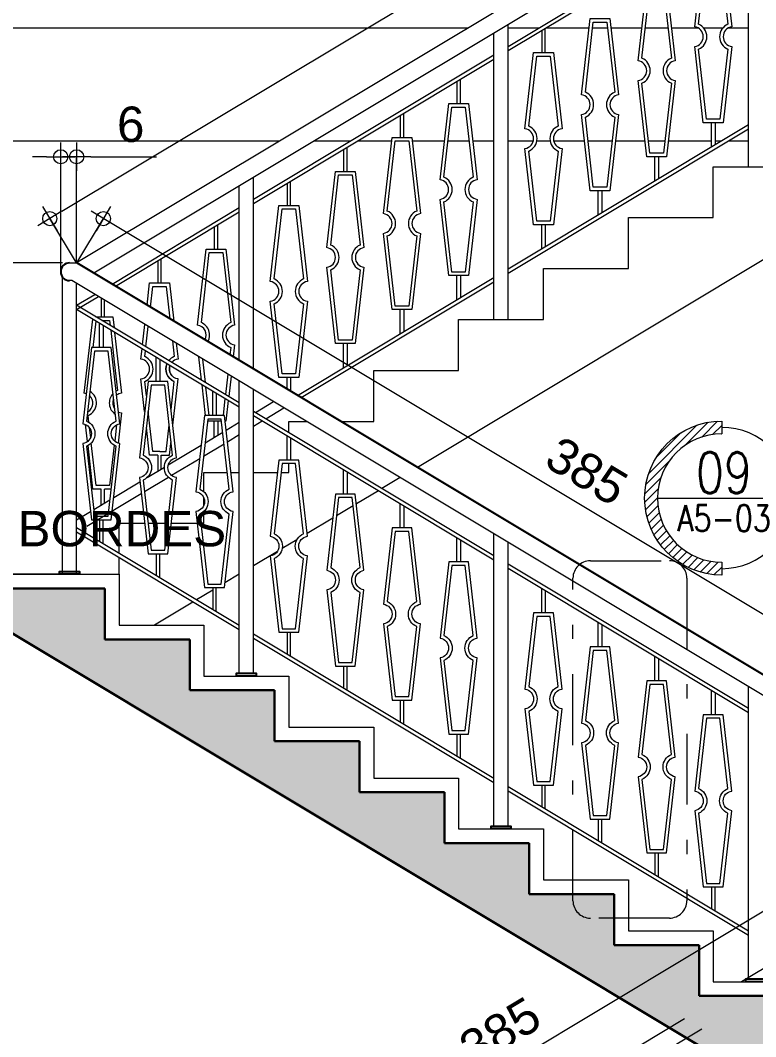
# Model space of a CAD drawing. Header units: millimetres. Extents: x -11 to 1625, y -267 to 180.
# Drawn here: x 1110.83 to 1116.03, y 24.55 to 31.73 of the extents above; entities that cross this region are included whole.
import ezdxf
from ezdxf.enums import TextEntityAlignment as Align

# ---------------------------------------------------------------- set-up
doc = ezdxf.new("R2010")
doc.units = ezdxf.units.MM
doc.linetypes.add('DASHDOT', pattern=[1, 0.5, -0.25, 0, -0.25])
for name, color, linetype, lineweight in [('ars', 11, 'Continuous', 5), ('blk', 1, 'Continuous', 30), ('lan', 7, 'Continuous', 15), ('not', 7, 'Continuous', 20), ('sol kol', 8, 'Continuous', 0), ('u', 6, 'Continuous', 20)]:
    doc.layers.add(name, color=color, linetype=linetype, lineweight=lineweight)
doc.styles.add('ATTR', font='romans.shx', dxfattribs={"width": 0.8, "height": 1.735066})
doc.styles.add('S', font='SIMPLEX', dxfattribs={"width": 1.1})
doc.styles.get("Standard").update_dxf_attribs({"font": 'ARIALUNI.TTF'})
doc.dimstyles.new('SK 50', dxfattribs={"dimtxt": 0.25, "dimasz": 0.1, "dimexe": 0, "dimexo": 0, "dimgap": 0.1, "dimtad": 1, "dimdec": 0, "dimlfac": 50, "dimzin": 12, "dimdsep": 46, "dimtxsty": 'Standard', "dimblk": 'BULAT', "dimcen": 0.1, "dimclrd": 256, "dimclre": 256, "dimclrt": 256, "dimadec": 0, "dimazin": 3, "dimtfac": 1, "dimtdec": 0, "dimtofl": 0, "dimtmove": 0, "dimatfit": 3, "dimldrblk": 'BULAT', "dimfxl": 0, "dimtolj": 1, "dimtzin": 0, "dimlwd": -1, "dimlwe": -1, "dimarcsym": 0})

# ---------------------------------------------------------------- blocks, each defined once
blk = doc.blocks.new('PEIL')
blk.add_lwpolyline([(-0.1875, 0.3248), (0.1875, 0.3248), (0, 0)], close=True)
at = {"style": 'S', "width": 1.1, "flags": 4}
blk.add_attdef('CAT', (0.2652, 0.0361), '', height=0.2, dxfattribs=at)
blk = doc.blocks.new('BULAT')
for p, q in [((0, -1), (0, 1)), ((-1, 0), (1, 0))]:
    blk.add_line(p, q)
blk.add_circle((0, 0), 0.5)
blk = doc.blocks.new('*D3110')
at = {"layer": 'Defpoints', "color": 0, "ltscale": 0.15}
for p in [(1111.4211, 30.3292), (1111.2332, 30.016), (1117.8332, 26.056)]:
    blk.add_point(p, dxfattribs=at)
at = {"layer": 'u', "ltscale": 0.15}
for p, q in [((1111.2332, 30.016), (1111.4211, 30.3292)), ((1117.9354, 26.4206), (1111.5069, 30.2777)), ((1117.8332, 26.056), (1118.0211, 26.3692))]:
    blk.add_line(p, q, dxfattribs=at)
at = {"layer": 'u', "ltscale": 0.15, "xscale": 0.1, "yscale": 0.1, "zscale": 0.1}
for p, rotation in [((1111.4211, 30.3292), 149.0362434679261), ((1118.0211, 26.3692), 329.0362434679261)]:
    blk.add_blockref('BULAT', p, dxfattribs=dict(at, rotation=rotation))
at = {"layer": 'u', "ltscale": 0.15, "insert": (1114.8383, 28.5444), "char_height": 0.25, "attachment_point": 5, "rotation": 329.03624}
blk.add_mtext('\\A1;385', dxfattribs=at)
blk = doc.blocks.new('*D3112')
at = {"layer": 'Defpoints', "color": 0, "ltscale": 0.15}
for p in [(1111.2318, 30.7662), (1111.1193, 29.9535), (1111.2318, 30.016)]:
    blk.add_point(p, dxfattribs=at)
at = {"layer": 'u', "ltscale": 0.15}
for p, q in [((1111.0193, 30.7662), (1110.9193, 30.7662)), ((1111.1193, 29.9535), (1111.1193, 30.7662)), ((1111.2318, 30.016), (1111.2318, 30.7662)), ((1111.3318, 30.7662), (1111.7967, 30.7662))]:
    blk.add_line(p, q, dxfattribs=at)
at = {"layer": 'u', "ltscale": 0.15, "xscale": 0.1, "yscale": 0.1, "zscale": 0.1}
blk.add_blockref('BULAT', (1111.1193, 30.7662), dxfattribs=at)
at = {"layer": 'u', "ltscale": 0.15, "xscale": 0.1, "yscale": 0.1, "zscale": 0.1, "rotation": 180}
blk.add_blockref('BULAT', (1111.2318, 30.7662), dxfattribs=at)
at = {"layer": 'u', "ltscale": 0.15, "insert": (1111.6142, 30.9939), "char_height": 0.25, "attachment_point": 5}
blk.add_mtext('\\A1;6', dxfattribs=at)
blk = doc.blocks.new('*D3113')
at = {"layer": 'Defpoints', "color": 0, "ltscale": 0.15}
for p in [(1111.1318, 30.016), (1110.5565, 27.816), (1111.1818, 27.816)]:
    blk.add_point(p, dxfattribs=at)
at = {"layer": 'u', "ltscale": 0.15}
for p, q in [((1111.1318, 30.016), (1110.5565, 30.016)), ((1110.5565, 29.916), (1110.5565, 27.916)), ((1111.1818, 27.816), (1110.5565, 27.816))]:
    blk.add_line(p, q, dxfattribs=at)
at = {"layer": 'u', "ltscale": 0.15, "xscale": 0.1, "yscale": 0.1, "zscale": 0.1}
for p, rotation in [((1110.5565, 30.016), 90), ((1110.5565, 27.816), 270)]:
    blk.add_blockref('BULAT', p, dxfattribs=dict(at, rotation=rotation))
at = {"layer": 'u', "ltscale": 0.15, "insert": (1110.3287, 28.916), "char_height": 0.25, "attachment_point": 5, "rotation": 90}
blk.add_mtext('\\A1;110', dxfattribs=at)
blk = doc.blocks.new('*D3119')
at = {"layer": 'Defpoints', "color": 0, "ltscale": 0.15}
for p in [(1117.6424, 34.2892), (1117.8303, 33.976), (1111.2303, 30.016)]:
    blk.add_point(p, dxfattribs=at)
at = {"layer": 'u', "ltscale": 0.15}
for p, q in [((1117.8303, 33.976), (1117.6424, 34.2892)), ((1111.1282, 30.3806), (1117.5567, 34.2377)), ((1111.2303, 30.016), (1111.0424, 30.3292))]:
    blk.add_line(p, q, dxfattribs=at)
at = {"layer": 'u', "ltscale": 0.15, "xscale": 0.1, "yscale": 0.1, "zscale": 0.1}
for p, rotation in [((1117.6424, 34.2892), 30.96375653207391), ((1111.0424, 30.3292), 210.9637565320739)]:
    blk.add_blockref('BULAT', p, dxfattribs=dict(at, rotation=rotation))
at = {"layer": 'u', "ltscale": 0.15, "insert": (1114.2252, 32.5044), "char_height": 0.25, "attachment_point": 5, "rotation": 30.96376}
blk.add_mtext('\\A1;385', dxfattribs=at)
blk = doc.blocks.new('*D3121')
at = {"layer": 'Defpoints', "color": 0, "ltscale": 0.15}
for p in [(1117.6424, 26.3692), (1117.8303, 26.056), (1111.2303, 22.096)]:
    blk.add_point(p, dxfattribs=at)
at = {"layer": 'u', "ltscale": 0.15}
for p, q in [((1117.8303, 26.056), (1117.6424, 26.3692)), ((1111.1282, 22.4606), (1117.5567, 26.3177)), ((1111.2303, 22.096), (1111.0424, 22.4092))]:
    blk.add_line(p, q, dxfattribs=at)
at = {"layer": 'u', "ltscale": 0.15, "xscale": 0.1, "yscale": 0.1, "zscale": 0.1}
for p, rotation in [((1117.6424, 26.3692), 30.96375653207391), ((1111.0424, 22.4092), 210.9637565320739)]:
    blk.add_blockref('BULAT', p, dxfattribs=dict(at, rotation=rotation))
at = {"layer": 'u', "ltscale": 0.15, "insert": (1114.2252, 24.5844), "char_height": 0.25, "attachment_point": 5, "rotation": 30.96376}
blk.add_mtext('\\A1;385', dxfattribs=at)
blk = doc.blocks.new('NOT15')
at = {"layer": 'not'}
h = blk.add_hatch(dxfattribs=at)
h.set_pattern_fill('ANSI31', color=4, scale=0.324348, style=0)
h.set_pattern_definition([(45, (3660.145562, 1556.199183), (-0.0286686186, 0.0286686186), [])])
edge = h.paths.add_edge_path()
edge.add_line((0, 1.0161), (0, 0.9277))
edge.add_arc((0, 0.486), 0.4418, 90, 270)
edge.add_line((0, 0.0442), (0, -0.0442))
edge.add_arc((0, 0.486), 0.5301, 90, 270, ccw=False)
at = {"layer": 'not', "color": 4}
blk.add_lwpolyline([(0, 1.0161), (0, 0.9277, 1), (0, 0.0442), (0, -0.0442, -1)], format="xyb", close=True, dxfattribs=at)
blk.add_lwpolyline([(-0.4418, 0.486), (0.486, 0.486)], dxfattribs=at)
blk.add_arc((0, 0.486), 0.486, 270, 90, dxfattribs=at)
at = {"style": 'ATTR', "width": 0.8}
for tag, height, p in [('NOT', 0.2812, (0.0155, 0.6605)), ('AR-OO', 0.1807, (0.0167, 0.3478))]:
    blk.add_attdef(tag, text='', height=height, dxfattribs=at).set_placement(p, align=Align.MIDDLE_CENTER)

msp = doc.modelspace()

# ---------------------------------------------------------------- hatches: boundary and pattern name
at = {"layer": 'sol kol'}
h = msp.add_hatch(color=256, dxfattribs=at)
h.dxf.hatch_style = 1
h.paths.add_polyline_path([(1123.9317676, 23.5159917), (1123.9317676, 23.7559917), (1117.4317676, 23.7559917), (1117.4317676, 24.1159917), (1116.8317676, 24.1159917), (1116.8317676, 24.4759917), (1116.2317676, 24.4759917), (1116.2317676, 24.8359917), (1115.6317676, 24.8359917), (1115.6317676, 25.1959917), (1115.0317676, 25.1959917), (1115.0317676, 25.5559917), (1114.4317676, 25.5559917), (1114.4317676, 25.9159917), (1113.8317676, 25.9159917), (1113.8317676, 26.2759917), (1113.2317676, 26.2759917), (1113.2317676, 26.6359917), (1112.6317676, 26.6359917), (1112.6317676, 26.9959917), (1112.0317676, 26.9959917), (1112.0317676, 27.3559917), (1111.4317676, 27.3559917), (1111.4317676, 27.7159917), (1108.6317676, 27.7159917), (1108.6317676, 26.9159917), (1109.0317676, 26.9159917), (1109.0317676, 27.4159917), (1110.7486724, 27.4159917), (1117.6317676, 23.2861346), (1117.6317676, 22.2359917), (1117.8317676, 22.2359917), (1117.8317676, 22.5559917), (1118.2317676, 22.5559917), (1118.2317676, 23.4061346), (1118.4148628, 23.5159917), (1121.6317676, 23.5159917), (1121.6317676, 22.5559917), (1122.2317676, 22.5559917), (1122.2317676, 23.5159917)])

# ---------------------------------------------------------------- linework, layer by layer
msp.add_lwpolyline([(1117.8654233, 26.0559917), (1117.8332171, 26.0559917), (1111.2332171, 30.0159917)])
for points in [[(1111.2517676, 27.8159917), (1111.1117676, 27.8159917), (1111.1117676, 27.8359917), (1111.2517676, 27.8359917)], [(1112.5017676, 27.0959917), (1112.3617676, 27.0959917), (1112.3617676, 27.1159917), (1112.5017676, 27.1159917)], [(1114.3017676, 26.0159917), (1114.1617676, 26.0159917), (1114.1617676, 26.0359917), (1114.3017676, 26.0359917)], [(1116.1017676, 24.9359917), (1115.9617676, 24.9359917), (1115.9617676, 24.9559917), (1116.1017676, 24.9559917)]]:
    msp.add_lwpolyline(points, close=True)
msp.add_arc((1111.1817676, 29.9534917), 0.0625, 90, 270)
at = {"layer": 'ars'}
for p, q in [((1114.2817676, 31.5465174), (1115.6731152, 32.381326)), ((1114.2817676, 31.516079), (1115.6984806, 32.3661068)), ((1114.5192676, 31.658579), (1114.5192676, 31.5028123)), ((1112.4817676, 30.4665174), (1114.1817676, 31.4865174)), ((1112.4817676, 30.436079), (1114.1817676, 31.456079)), ((1113.9192676, 31.298579), (1113.9192676, 31.1428123)), ((1113.5192676, 31.058579), (1113.5192676, 30.9028123)), ((1114.2817676, 29.9730492), (1115.9817676, 30.9930492)), ((1114.2817676, 29.9426107), (1115.9817676, 30.9626107)), ((1113.1192676, 30.818579), (1113.1192676, 30.6628123)), ((1115.3192676, 30.5955492), (1115.3192676, 30.7663158)), ((1112.7192676, 30.578579), (1112.7192676, 30.4228123)), ((1114.9192676, 30.3555492), (1114.9192676, 30.5263158)), ((1111.4820542, 29.8666894), (1112.3817676, 30.4065174)), ((1111.5074196, 29.8514702), (1112.3817676, 30.376079)), ((1112.2050169, 30.2700286), (1112.2050169, 30.1142619)), ((1114.5192676, 30.1155492), (1114.5192676, 30.2863158)), ((1111.8050169, 30.0300286), (1111.8050169, 29.8742619)), ((1112.7932778, 29.0799553), (1114.1817676, 29.9130492)), ((1112.8186432, 29.0647361), (1114.1817676, 29.8826107)), ((1111.2317676, 29.7165174), (1111.3605761, 29.7938025)), ((1111.2317676, 29.686079), (1111.3859415, 29.7785833)), ((1111.4050169, 29.7671381), (1111.4050169, 29.6342619)), ((1112.3817676, 29.0265174), (1111.2317676, 29.7165174)), ((1112.3817676, 28.996079), (1111.2317676, 29.686079)), ((1113.5192676, 29.5155492), (1113.5192676, 29.6863158)), ((1111.4192676, 29.573579), (1111.4192676, 29.4178123)), ((1113.1192676, 29.2755492), (1113.1192676, 29.4463158)), ((1111.8192676, 29.333579), (1111.8192676, 29.1778123)), ((1112.7192676, 29.1243614), (1112.7192676, 29.2063158)), ((1112.2192676, 29.093579), (1112.2192676, 28.9378123)), ((1114.1817676, 27.9465174), (1112.4817676, 28.9665174)), ((1114.1817676, 27.916079), (1112.4817676, 28.936079)), ((1112.7442676, 28.778579), (1112.7442676, 28.6228123)), ((1111.8050169, 28.6577654), (1111.8050169, 28.5440246)), ((1113.1442676, 28.538579), (1113.1442676, 28.3828123)), ((1111.4050169, 28.3040246), (1111.4050169, 28.4177654)), ((1111.4300169, 28.3190246), (1111.4300169, 28.4177654)), ((1113.5442676, 28.298579), (1113.5442676, 28.1428123)), ((1111.4192676, 28.0305492), (1111.4192676, 28.2013158)), ((1113.9442676, 28.058579), (1113.9442676, 27.9028123)), ((1111.8192676, 27.7905492), (1111.8192676, 27.9613158)), ((1115.9817676, 26.8665174), (1114.2817676, 27.8865174)), ((1115.9817676, 26.836079), (1114.2817676, 27.856079)), ((1112.2192676, 27.5505492), (1112.2192676, 27.7213158)), ((1114.5442676, 27.698579), (1114.5442676, 27.5428123)), ((1114.9442676, 27.458579), (1114.9442676, 27.3028123)), ((1112.7442676, 27.2355492), (1112.7442676, 27.4063158)), ((1113.1442676, 26.9955492), (1113.1442676, 27.1663158)), ((1115.3442676, 27.218579), (1115.3442676, 27.0628123)), ((1115.7442676, 26.978579), (1115.7442676, 26.8228123)), ((1113.9442676, 26.5155492), (1113.9442676, 26.6863158)), ((1114.5442676, 26.1555492), (1114.5442676, 26.3263158)), ((1114.9442676, 25.9155492), (1114.9442676, 26.0863158)), ((1115.7442676, 25.4355492), (1115.7442676, 25.6063158))]:
    msp.add_line(p, q, dxfattribs=at)
at = {"layer": 'ars', "ltscale": 0.15}
for p, q in [((1115.7192676, 30.8355492), (1115.7192676, 31.0063158)), ((1113.9192676, 29.7555492), (1113.9192676, 29.9263158)), ((1112.2050169, 28.7840246), (1112.2050169, 28.8977654)), ((1112.3817676, 27.4530492), (1111.2317676, 28.1430492)), ((1112.3817676, 27.4226107), (1111.2317676, 28.1126107)), ((1114.1817676, 26.3730492), (1112.4817676, 27.3930492)), ((1114.1817676, 26.3426107), (1112.4817676, 27.3626107)), ((1113.5442676, 26.7555492), (1113.5442676, 26.9263158)), ((1115.9817676, 25.2930492), (1114.2817676, 26.3130492)), ((1115.9817676, 25.2626107), (1114.2817676, 26.2826107)), ((1115.3442676, 25.6755492), (1115.3442676, 25.8463158))]:
    msp.add_line(p, q, dxfattribs=at)
for points in [[(1115.6617676, 31.0063158), (1115.6006197, 31.5449662, 0.875516397), (1115.6006197, 31.684162), (1115.6617676, 32.2228123), (1115.8017676, 32.2228123), (1115.8629155, 31.684162, 0.875516397), (1115.8629155, 31.5449662), (1115.8017676, 31.0063158)], [(1115.6840901, 31.0313158), (1115.6278614, 31.5266331, 0.667482151), (1115.6278614, 31.702495), (1115.6840901, 32.1978123), (1115.779445, 32.1978123), (1115.8356737, 31.702495, 0.667482151), (1115.8356737, 31.5266331), (1115.779445, 31.0313158)], [(1115.2617676, 30.7663158), (1115.2006197, 31.3049662, 0.875516397), (1115.2006197, 31.444162), (1115.2617676, 31.9828123), (1115.4017676, 31.9828123), (1115.4629155, 31.444162, 0.875516397), (1115.4629155, 31.3049662), (1115.4017676, 30.7663158)], [(1115.2840901, 30.7913158), (1115.2278614, 31.2866331, 0.667482151), (1115.2278614, 31.462495), (1115.2840901, 31.9578123), (1115.379445, 31.9578123), (1115.4356737, 31.462495, 0.667482151), (1115.4356737, 31.2866331), (1115.379445, 30.7913158)], [(1114.8617676, 30.5263158), (1114.8006197, 31.0649662, 0.875516397), (1114.8006197, 31.204162), (1114.8617676, 31.7428123), (1115.0017676, 31.7428123), (1115.0629155, 31.204162, 0.875516397), (1115.0629155, 31.0649662), (1115.0017676, 30.5263158)], [(1114.8840901, 30.5513158), (1114.8278614, 31.0466331, 0.667482151), (1114.8278614, 31.222495), (1114.8840901, 31.7178123), (1114.979445, 31.7178123), (1115.0356737, 31.222495, 0.667482151), (1115.0356737, 31.0466331), (1114.979445, 30.5513158)], [(1114.4617676, 30.2863158), (1114.4006197, 30.8249662, 0.875516397), (1114.4006197, 30.964162), (1114.4617676, 31.5028123), (1114.6017676, 31.5028123), (1114.6629155, 30.964162, 0.875516397), (1114.6629155, 30.8249662), (1114.6017676, 30.2863158)], [(1114.4840901, 30.3113158), (1114.4278614, 30.8066331, 0.667482151), (1114.4278614, 30.982495), (1114.4840901, 31.4778123), (1114.579445, 31.4778123), (1114.6356737, 30.982495, 0.667482151), (1114.6356737, 30.8066331), (1114.579445, 30.3113158)], [(1113.8617676, 29.9263158), (1113.8006197, 30.4649662, 0.875516397), (1113.8006197, 30.604162), (1113.8617676, 31.1428123), (1114.0017676, 31.1428123), (1114.0629155, 30.604162, 0.875516397), (1114.0629155, 30.4649662), (1114.0017676, 29.9263158)], [(1113.8840901, 29.9513158), (1113.8278614, 30.4466331, 0.667482151), (1113.8278614, 30.622495), (1113.8840901, 31.1178123), (1113.979445, 31.1178123), (1114.0356737, 30.622495, 0.667482151), (1114.0356737, 30.4466331), (1113.979445, 29.9513158)], [(1113.4617676, 29.6863158), (1113.4006197, 30.2249662, 0.875516397), (1113.4006197, 30.364162), (1113.4617676, 30.9028123), (1113.6017676, 30.9028123), (1113.6629155, 30.364162, 0.875516397), (1113.6629155, 30.2249662), (1113.6017676, 29.6863158)], [(1113.4840901, 29.7113158), (1113.4278614, 30.2066331, 0.667482151), (1113.4278614, 30.382495), (1113.4840901, 30.8778123), (1113.579445, 30.8778123), (1113.6356737, 30.382495, 0.667482151), (1113.6356737, 30.2066331), (1113.579445, 29.7113158)], [(1113.0617676, 29.4463158), (1113.0006197, 29.9849662, 0.875516397), (1113.0006197, 30.124162), (1113.0617676, 30.6628123), (1113.2017676, 30.6628123), (1113.2629155, 30.124162, 0.875516397), (1113.2629155, 29.9849662), (1113.2017676, 29.4463158)], [(1113.0840901, 29.4713158), (1113.0278614, 29.9666331, 0.667482151), (1113.0278614, 30.142495), (1113.0840901, 30.6378123), (1113.179445, 30.6378123), (1113.2356737, 30.142495, 0.667482151), (1113.2356737, 29.9666331), (1113.179445, 29.4713158)], [(1112.6617676, 29.2063158), (1112.6006197, 29.7449662, 0.875516397), (1112.6006197, 29.884162), (1112.6617676, 30.4228123), (1112.8017676, 30.4228123), (1112.8629155, 29.884162, 0.875516397), (1112.8629155, 29.7449662), (1112.8017676, 29.2063158)], [(1112.6840901, 29.2313158), (1112.6278614, 29.7266331, 0.667482151), (1112.6278614, 29.902495), (1112.6840901, 30.3978123), (1112.779445, 30.3978123), (1112.8356737, 29.902495, 0.667482151), (1112.8356737, 29.7266331), (1112.779445, 29.2313158)], [(1111.4767676, 28.2013158), (1111.5379155, 28.7399662, -0.875516397), (1111.5379155, 28.879162), (1111.4767676, 29.4178123), (1111.3367676, 29.4178123), (1111.2756197, 28.879162, -0.875516397), (1111.2756197, 28.7399662), (1111.3367676, 28.2013158)], [(1111.454445, 28.2263158), (1111.5106737, 28.7216331, -0.667482151), (1111.5106737, 28.897495), (1111.454445, 29.3928123), (1111.3590901, 29.3928123), (1111.3028614, 28.897495, -0.667482151), (1111.3028614, 28.7216331), (1111.3590901, 28.2263158)], [(1111.8767676, 27.9613158), (1111.9379155, 28.4999662, -0.875516397), (1111.9379155, 28.639162), (1111.8767676, 29.1778123), (1111.7367676, 29.1778123), (1111.6756197, 28.639162, -0.875516397), (1111.6756197, 28.4999662), (1111.7367676, 27.9613158)], [(1111.854445, 27.9863158), (1111.9106737, 28.4816331, -0.667482151), (1111.9106737, 28.657495), (1111.854445, 29.1528123), (1111.7590901, 29.1528123), (1111.7028614, 28.657495, -0.667482151), (1111.7028614, 28.4816331), (1111.7590901, 27.9863158)], [(1112.2767676, 27.7213158), (1112.3379155, 28.2599662, -0.875516397), (1112.3379155, 28.399162), (1112.2767676, 28.9378123), (1112.1367676, 28.9378123), (1112.0756197, 28.399162, -0.875516397), (1112.0756197, 28.2599662), (1112.1367676, 27.7213158)], [(1112.254445, 27.7463158), (1112.3106737, 28.2416331, -0.667482151), (1112.3106737, 28.417495), (1112.254445, 28.9128123), (1112.1590901, 28.9128123), (1112.1028614, 28.417495, -0.667482151), (1112.1028614, 28.2416331), (1112.1590901, 27.7463158)], [(1112.8017676, 27.4063158), (1112.8629155, 27.9449662, -0.875516397), (1112.8629155, 28.084162), (1112.8017676, 28.6228123), (1112.6617676, 28.6228123), (1112.6006197, 28.084162, -0.875516397), (1112.6006197, 27.9449662), (1112.6617676, 27.4063158)], [(1112.779445, 27.4313158), (1112.8356737, 27.9266331, -0.667482151), (1112.8356737, 28.102495), (1112.779445, 28.5978123), (1112.6840901, 28.5978123), (1112.6278614, 28.102495, -0.667482151), (1112.6278614, 27.9266331), (1112.6840901, 27.4313158)], [(1113.2017676, 27.1663158), (1113.2629155, 27.7049662, -0.875516397), (1113.2629155, 27.844162), (1113.2017676, 28.3828123), (1113.0617676, 28.3828123), (1113.0006197, 27.844162, -0.875516397), (1113.0006197, 27.7049662), (1113.0617676, 27.1663158)], [(1113.179445, 27.1913158), (1113.2356737, 27.6866331, -0.667482151), (1113.2356737, 27.862495), (1113.179445, 28.3578123), (1113.0840901, 28.3578123), (1113.0278614, 27.862495, -0.667482151), (1113.0278614, 27.6866331), (1113.0840901, 27.1913158)], [(1113.6017676, 26.9263158), (1113.6629155, 27.4649662, -0.875516397), (1113.6629155, 27.604162), (1113.6017676, 28.1428123), (1113.4617676, 28.1428123), (1113.4006197, 27.604162, -0.875516397), (1113.4006197, 27.4649662), (1113.4617676, 26.9263158)], [(1113.579445, 26.9513158), (1113.6356737, 27.4466331, -0.667482151), (1113.6356737, 27.622495), (1113.579445, 28.1178123), (1113.4840901, 28.1178123), (1113.4278614, 27.622495, -0.667482151), (1113.4278614, 27.4466331), (1113.4840901, 26.9513158)], [(1114.0017676, 26.6863158), (1114.0629155, 27.2249662, -0.875516397), (1114.0629155, 27.364162), (1114.0017676, 27.9028123), (1113.8617676, 27.9028123), (1113.8006197, 27.364162, -0.875516397), (1113.8006197, 27.2249662), (1113.8617676, 26.6863158)], [(1113.979445, 26.7113158), (1114.0356737, 27.2066331, -0.667482151), (1114.0356737, 27.382495), (1113.979445, 27.8778123), (1113.8840901, 27.8778123), (1113.8278614, 27.382495, -0.667482151), (1113.8278614, 27.2066331), (1113.8840901, 26.7113158)], [(1114.6017676, 26.3263158), (1114.6629155, 26.8649662, -0.875516397), (1114.6629155, 27.004162), (1114.6017676, 27.5428123), (1114.4617676, 27.5428123), (1114.4006197, 27.004162, -0.875516397), (1114.4006197, 26.8649662), (1114.4617676, 26.3263158)], [(1114.579445, 26.3513158), (1114.6356737, 26.8466331, -0.667482151), (1114.6356737, 27.022495), (1114.579445, 27.5178123), (1114.4840901, 27.5178123), (1114.4278614, 27.022495, -0.667482151), (1114.4278614, 26.8466331), (1114.4840901, 26.3513158)], [(1115.0017676, 26.0863158), (1115.0629155, 26.6249662, -0.875516397), (1115.0629155, 26.764162), (1115.0017676, 27.3028123), (1114.8617676, 27.3028123), (1114.8006197, 26.764162, -0.875516397), (1114.8006197, 26.6249662), (1114.8617676, 26.0863158)], [(1114.979445, 26.1113158), (1115.0356737, 26.6066331, -0.667482151), (1115.0356737, 26.782495), (1114.979445, 27.2778123), (1114.8840901, 27.2778123), (1114.8278614, 26.782495, -0.667482151), (1114.8278614, 26.6066331), (1114.8840901, 26.1113158)], [(1115.4017676, 25.8463158), (1115.4629155, 26.3849662, -0.875516397), (1115.4629155, 26.524162), (1115.4017676, 27.0628123), (1115.2617676, 27.0628123), (1115.2006197, 26.524162, -0.875516397), (1115.2006197, 26.3849662), (1115.2617676, 25.8463158)], [(1115.379445, 25.8713158), (1115.4356737, 26.3666331, -0.667482151), (1115.4356737, 26.542495), (1115.379445, 27.0378123), (1115.2840901, 27.0378123), (1115.2278614, 26.542495, -0.667482151), (1115.2278614, 26.3666331), (1115.2840901, 25.8713158)], [(1115.8017676, 25.6063158), (1115.8629155, 26.1449662, -0.875516397), (1115.8629155, 26.284162), (1115.8017676, 26.8228123), (1115.6617676, 26.8228123), (1115.6006197, 26.284162, -0.875516397), (1115.6006197, 26.1449662), (1115.6617676, 25.6063158)], [(1115.779445, 25.6313158), (1115.8356737, 26.1266331, -0.667482151), (1115.8356737, 26.302495), (1115.779445, 26.7978123), (1115.6840901, 26.7978123), (1115.6278614, 26.302495, -0.667482151), (1115.6278614, 26.1266331), (1115.6840901, 25.6313158)]]:
    msp.add_lwpolyline(points, format="xyb", close=True, dxfattribs=at)
at = {"layer": 'ars'}
for points in [[(1114.5442676, 31.5028123), (1114.5442676, 31.673579)], [(1113.9442676, 31.1428123), (1113.9442676, 31.313579)], [(1113.5442676, 30.9028123), (1113.5442676, 31.073579)], [(1115.7442676, 31.0063158), (1115.7442676, 30.8505492)], [(1113.1442676, 30.6628123), (1113.1442676, 30.833579)], [(1115.3442676, 30.7663158), (1115.3442676, 30.6105492)], [(1112.7442676, 30.4228123), (1112.7442676, 30.593579)], [(1114.9442676, 30.5263158), (1114.9442676, 30.3705492)], [(1112.2300169, 30.1142619), (1112.2300169, 30.2850286)], [(1114.5442676, 30.2863158), (1114.5442676, 30.1305492)], [(1111.8300169, 29.8742619), (1111.8300169, 30.0450286)], [(1113.9442676, 29.9263158), (1113.9442676, 29.7705492)], [(1111.4300169, 29.6342619), (1111.4300169, 29.7521381)], [(1113.5442676, 29.6863158), (1113.5442676, 29.5305492)], [(1111.3942676, 29.4178123), (1111.3942676, 29.588579)], [(1113.1442676, 29.4463158), (1113.1442676, 29.2905492)], [(1111.7942676, 29.1778123), (1111.7942676, 29.348579)], [(1112.7442676, 29.2063158), (1112.7442676, 29.1093614)], [(1112.1942676, 28.9378123), (1112.1942676, 29.108579)], [(1112.2300169, 28.8977654), (1112.2300169, 28.7990246)], [(1112.7192676, 28.6228123), (1112.7192676, 28.793579)], [(1111.8300169, 28.5590246), (1111.8300169, 28.6577654)], [(1113.1192676, 28.3828123), (1113.1192676, 28.553579)], [(1113.5192676, 28.1428123), (1113.5192676, 28.313579)], [(1111.3942676, 28.2013158), (1111.3942676, 28.0455492)], [(1113.9192676, 27.9028123), (1113.9192676, 28.073579)], [(1111.7942676, 27.9613158), (1111.7942676, 27.8055492)], [(1112.1942676, 27.7213158), (1112.1942676, 27.5655492)], [(1114.5192676, 27.5428123), (1114.5192676, 27.713579)], [(1114.9192676, 27.3028123), (1114.9192676, 27.473579)], [(1112.7192676, 27.4063158), (1112.7192676, 27.2505492)], [(1115.3192676, 27.0628123), (1115.3192676, 27.233579)], [(1113.1192676, 27.1663158), (1113.1192676, 27.0105492)], [(1115.7192676, 26.8228123), (1115.7192676, 26.993579)], [(1113.5192676, 26.9263158), (1113.5192676, 26.7705492)], [(1113.9192676, 26.6863158), (1113.9192676, 26.5305492)], [(1114.5192676, 26.3263158), (1114.5192676, 26.1705492)], [(1114.9192676, 26.0863158), (1114.9192676, 25.9305492)], [(1115.3192676, 25.8463158), (1115.3192676, 25.6905492)], [(1115.7192676, 25.6063158), (1115.7192676, 25.4505492)]]:
    msp.add_lwpolyline(points, dxfattribs=at)
at = {"layer": 'ars', "ltscale": 0.15}
for points in [[(1112.1388495, 29.4726123, 0.525072505), (1112.086369, 29.5756115), (1112.1475169, 30.1142619), (1112.2875169, 30.1142619), (1112.3486647, 29.5756115, 0.875516397), (1112.3486647, 29.4364158), (1112.3391321, 29.3524427)], [(1112.1603026, 29.4597404, 0.447962444), (1112.1136107, 29.5939446), (1112.1698394, 30.0892619), (1112.2651943, 30.0892619), (1112.321423, 29.5939446, 0.667482151), (1112.321423, 29.4180827), (1112.315576, 29.3665764)], [(1111.2998314, 29.0924424, 0.049363914), (1111.286369, 29.0956115), (1111.3456429, 29.6177538)], [(1111.9088331, 29.4648483), (1111.921423, 29.3539446, 0.126429636), (1111.8835559, 29.3254444)], [(1111.9358327, 29.4486486), (1111.9486647, 29.3356115, 0.180964789), (1111.9052563, 29.3124242)], [(1111.7126242, 28.965134), (1111.686369, 29.1964158, 0.875516397), (1111.686369, 29.3356115), (1111.6946278, 29.4083629)], [(1111.7252045, 29.0759535), (1111.7136107, 29.1780827, 0.667482151), (1111.7136107, 29.3539446), (1111.7181839, 29.3942292)], [(1111.4982798, 29.3178123), (1111.521423, 29.1139446, 0.028107405), (1111.5117908, 29.1092934, 0.028107405)], [(1111.5234404, 29.3178123), (1111.5486647, 29.0956115, 0.132409358), (1111.5149437, 29.0815196, 0.132409358)], [(1111.870213, 29.3030117, 0.408596759), (1111.9192676, 29.1790093, 0.408596759)], [(1111.8990799, 28.9812632), (1111.921423, 29.1780827, -0.415803778), (1111.870213, 29.3030117)], [(1111.8919449, 29.2899726, 0.346900576), (1111.9192676, 29.2074127, 0.346900576)], [(1111.9116602, 28.8704437), (1111.9486647, 29.1964158, -0.478889522), (1111.8919449, 29.2899726)], [(1111.3192111, 28.8887494), (1111.3136107, 28.9380827, 0.613148238), (1111.326678, 29.1072948)], [(1111.4886691, 29.0913328, 0.464109301), (1111.5050734, 28.9468283)], [(1111.3104366, 28.9642242, 0.522432561), (1111.3234383, 29.0787559)], [(1111.4930429, 29.0528047, 0.257752875), (1111.5006996, 28.9853565)], [(1111.5284797, 28.9622814, 0.075266921), (1111.5486647, 28.9564158), (1111.524453, 28.7431354)]]:
    msp.add_lwpolyline(points, format="xyb", dxfattribs=at)
for points in [[(1111.7297838, 29.7180517), (1111.7475169, 29.8742619), (1111.8875169, 29.8742619), (1111.9180749, 29.6050771)], [(1111.7533399, 29.703918), (1111.7698394, 29.8492619), (1111.8651943, 29.8492619), (1111.8910753, 29.6212768)], [(1111.348106, 29.4178123), (1111.369199, 29.6036201)], [(1111.3688601, 29.6342619), (1111.4875169, 29.6342619), (1111.4961896, 29.5578642)], [(1111.4105268, 29.6092619), (1111.4651943, 29.6092619), (1111.46919, 29.574064)], [(1111.4728979, 29.5414008), (1111.4982798, 29.3178123)], [(1111.4998975, 29.525201), (1111.5234404, 29.3178123)], [(1111.6978628, 29.4368603), (1111.7142907, 29.5815737)], [(1111.7214189, 29.4227266), (1111.7378469, 29.5674401)], [(1112.114711, 29.1867514), (1112.0958816, 29.3526192)], [(1112.1417106, 29.1705516), (1112.1228812, 29.3364195)], [(1112.3000829, 29.2300984), (1112.283655, 29.085385)], [(1112.323639, 29.2159648), (1112.3072111, 29.0712513)], [(1112.1429707, 28.9378123), (1112.118419, 29.1540881)], [(1112.1681313, 28.9378123), (1112.1454185, 29.1378884)], [(1112.2804199, 29.0568876), (1112.2669024, 28.9378123)], [(1112.303976, 29.0427539), (1112.2875169, 28.8977654), (1112.2813137, 28.8977654)], [(1111.8209501, 28.6827654), (1111.7698394, 28.6827654), (1111.7377848, 28.965134)], [(1111.3093407, 28.7540581), (1111.2958047, 28.8732964)], [(1112.2561531, 28.8977654), (1112.157382, 28.8977654)], [(1111.3312416, 28.782773), (1111.3235848, 28.8502213)], [(1111.5138479, 28.8713535), (1111.5008462, 28.7568218)], [(1111.8050169, 28.6577654), (1111.7475169, 28.6577654), (1111.7252045, 28.8543146)], [(1111.8209501, 28.6827654), (1111.8651943, 28.6827654), (1111.8864996, 28.8704437)], [(1111.425844, 28.4427654), (1111.3698394, 28.4427654), (1111.3356153, 28.7442449)], [(1111.8300169, 28.6577654), (1111.8875169, 28.6577654), (1111.8990799, 28.7596243)], [(1111.4050169, 28.4177654), (1111.3475169, 28.4177654), (1111.3124936, 28.7262844)], [(1111.4976064, 28.728283), (1111.4651943, 28.4427654), (1111.425844, 28.4427654)], [(1111.4761785, 28.4177654), (1111.4300169, 28.4177654)]]:
    msp.add_lwpolyline(points, dxfattribs=at)
at = {"layer": 'blk'}
for p, q in [((1108.6317676, 27.7159917), (1111.4317676, 27.7159917)), ((1111.4317676, 27.7159917), (1111.4317676, 27.3559917)), ((1117.6317676, 23.2861346), (1110.7486724, 27.4159917)), ((1111.4317676, 27.3559917), (1112.0317676, 27.3559917)), ((1112.0317676, 27.3559917), (1112.0317676, 26.9959917)), ((1112.0317676, 26.9959917), (1112.6317676, 26.9959917)), ((1112.6317676, 26.9959917), (1112.6317676, 26.6359917)), ((1112.6317676, 26.6359917), (1113.2317676, 26.6359917)), ((1113.2317676, 26.6359917), (1113.2317676, 26.2759917)), ((1113.2317676, 26.2759917), (1113.8317676, 26.2759917)), ((1113.8317676, 26.2759917), (1113.8317676, 25.9159917)), ((1113.8317676, 25.9159917), (1114.4317676, 25.9159917)), ((1114.4317676, 25.9159917), (1114.4317676, 25.5559917)), ((1114.4317676, 25.5559917), (1115.0317676, 25.5559917)), ((1115.0317676, 25.5559917), (1115.0317676, 25.1959917)), ((1115.0317676, 25.1959917), (1115.6317676, 25.1959917)), ((1115.6317676, 25.1959917), (1115.6317676, 24.8359917)), ((1115.6317676, 24.8359917), (1116.2317676, 24.8359917))]:
    msp.add_line(p, q, dxfattribs=at)
at = {"layer": 'lan'}
for p, q in [((1115.4235533, 32.5310631), (1111.2317676, 30.0159917)), ((1115.5450315, 32.4581762), (1111.3539705, 29.9435397)), ((1115.9817676, 30.6959917), (1115.9817676, 32.1961346)), ((1113.9984342, 31.6759917), (1109.3317676, 31.6759917)), ((1114.2817676, 29.6159917), (1114.2817676, 31.7002179)), ((1114.497558, 31.6759917), (1114.2817676, 31.6759917)), ((1114.497558, 31.6759917), (1114.2817676, 31.6759917)), ((1114.8541821, 31.6759917), (1114.5482888, 31.6759917)), ((1114.8541821, 31.6759917), (1114.5482888, 31.6759917)), ((1114.9841925, 31.6759917), (1114.8793426, 31.6759917)), ((1114.9841925, 31.6759917), (1114.8793426, 31.6759917)), ((1115.2269371, 31.6759917), (1115.0093531, 31.6759917)), ((1115.2269371, 31.6759917), (1115.0093531, 31.6759917)), ((1115.4114374, 31.6759917), (1115.2520977, 31.6759917)), ((1115.4114374, 31.6759917), (1115.2520977, 31.6759917)), ((1115.6253492, 31.6759917), (1115.436598, 31.6759917)), ((1115.6253492, 31.6759917), (1115.436598, 31.6759917)), ((1115.7994469, 31.6759917), (1115.6640883, 31.6759917)), ((1115.7994469, 31.6759917), (1115.6640883, 31.6759917)), ((1115.9817676, 31.6759917), (1115.838186, 31.6759917)), ((1114.1817676, 29.6159917), (1114.1817676, 31.6402179)), ((1114.2817676, 29.6159917), (1114.2817676, 31.5731048)), ((1114.1817676, 29.6159917), (1114.1817676, 31.5131048)), ((1117.6317676, 30.9661346), (1113.6407066, 28.571498)), ((1112.6651009, 30.8759917), (1109.3274357, 30.8759917)), ((1113.1642247, 30.8759917), (1112.9080572, 30.8759917)), ((1113.4587229, 30.8759917), (1113.2149554, 30.8759917)), ((1113.5796517, 30.8759917), (1113.4838834, 30.8759917)), ((1113.8314779, 30.8759917), (1113.6048123, 30.8759917)), ((1114.0068966, 30.8759917), (1113.8566385, 30.8759917)), ((1114.1817676, 30.8759917), (1114.0320572, 30.8759917)), ((1114.4590529, 30.8759917), (1114.2817676, 30.8759917)), ((1114.5788103, 30.8759917), (1114.4847248, 30.8759917)), ((1114.8220722, 30.8759917), (1114.6044822, 30.8759917)), ((1115.0163024, 30.8759917), (1114.8472328, 30.8759917)), ((1115.2493171, 30.8759917), (1115.041463, 30.8759917)), ((1115.3890575, 30.8759917), (1115.2744777, 30.8759917)), ((1115.7192676, 30.8759917), (1115.414218, 30.8759917)), ((1115.7866717, 30.8759917), (1115.7442676, 30.8759917)), ((1115.9817676, 30.8759917), (1115.8374025, 30.8759917)), ((1115.7317676, 30.6959917), (1116.3317676, 30.6959917)), ((1115.7317676, 30.3359917), (1115.7317676, 30.6959917)), ((1112.4817676, 29.2668614), (1112.4817676, 30.6202179)), ((1112.3817676, 29.3268614), (1112.3817676, 30.5602179)), ((1112.4817676, 29.2668614), (1112.4817676, 30.4931048)), ((1112.3817676, 29.3268614), (1112.3817676, 30.4331048)), ((1115.1317676, 30.3359917), (1115.7317676, 30.3359917)), ((1115.1317676, 29.9759917), (1115.1317676, 30.3359917)), ((1111.1817676, 30.0159917), (1111.2332171, 30.0159917)), ((1114.5317676, 29.9759917), (1115.1317676, 29.9759917)), ((1114.5317676, 29.6159917), (1114.5317676, 29.9759917)), ((1111.1317676, 27.8159917), (1111.1317676, 29.9159917)), ((1111.1985942, 29.8909917), (1111.1817676, 29.8909917)), ((1117.7985942, 25.9309917), (1111.1985942, 29.8909917)), ((1112.8186432, 29.0647361), (1114.1817676, 29.8826107)), ((1111.2317676, 27.8159917), (1111.2317676, 29.8710876)), ((1111.1317676, 27.8359917), (1111.1317676, 29.7784917)), ((1111.2317676, 27.8359917), (1111.2317676, 29.7431048)), ((1113.9317676, 29.6159917), (1114.5317676, 29.6159917)), ((1113.9317676, 29.2559917), (1113.9317676, 29.6159917)), ((1113.3317676, 29.2559917), (1113.9317676, 29.2559917)), ((1113.3317676, 28.8959917), (1113.3317676, 29.2559917)), ((1112.3817676, 27.1159917), (1112.3817676, 29.1810876)), ((1112.4817676, 27.1159917), (1112.4817676, 29.1210876)), ((1112.4954696, 28.9582962), (1112.6242781, 29.0355813)), ((1112.5683565, 28.9145641), (1112.697165, 28.9918492)), ((1112.2885369, 28.8341366), (1112.3817676, 28.890075)), ((1112.4817676, 28.8626107), (1112.5429911, 28.8993449)), ((1112.7317676, 28.8959917), (1112.8569275, 28.8959917)), ((1113.0998838, 28.8959917), (1113.3317676, 28.8959917)), ((1112.1400447, 28.7450413), (1112.2649808, 28.8200029)), ((1112.2978327, 28.7522498), (1112.3817676, 28.8026107)), ((1111.8796729, 28.5888182), (1112.1130451, 28.7288415)), ((1112.12939, 28.6511842), (1112.2742766, 28.7381162)), ((1111.9027554, 28.5152034), (1112.1023904, 28.6349844)), ((1111.7308183, 28.4995054), (1111.8520186, 28.5722256)), ((1112.1317676, 28.5359917), (1112.2972219, 28.5359917)), ((1112.1317676, 28.398737), (1112.1317676, 28.5359917)), ((1112.3223825, 28.5359917), (1112.3817676, 28.5359917)), ((1112.4817676, 28.5359917), (1112.6519116, 28.5359917)), ((1112.6770722, 28.5359917), (1112.7317676, 28.5359917)), ((1111.4945236, 28.3577286), (1111.6791886, 28.4685276)), ((1111.7120406, 28.4007745), (1111.8803499, 28.5017601)), ((1113.5192285, 28.4986111), (1113.39042, 28.421326)), ((1111.3046545, 28.1563429), (1111.6884844, 28.3866409)), ((1113.3650546, 28.4061068), (1113.2097044, 28.3128967)), ((1111.3537598, 28.2732704), (1111.4675241, 28.3415289)), ((1112.1317676, 28.3040845), (1112.1317676, 28.3550436)), ((1113.1861483, 28.298763), (1113.0694374, 28.2287365)), ((1111.2317676, 28.200075), (1111.3302037, 28.2591367)), ((1112.1317676, 28.1759917), (1112.1317676, 28.2603911)), ((1111.5317676, 28.1759917), (1111.7123975, 28.1759917)), ((1111.5317676, 27.9630492), (1111.5317676, 28.1759917)), ((1111.737558, 28.1759917), (1111.8759771, 28.1759917)), ((1111.9011377, 28.1759917), (1112.0851525, 28.1759917)), ((1112.1103131, 28.1759917), (1112.1317676, 28.1759917)), ((1113.0424378, 28.2125367), (1112.8607195, 28.1035058)), ((1114.1817676, 26.0359917), (1114.1817676, 28.1010876)), ((1112.7886733, 28.060278), (1112.6851285, 27.9981511)), ((1114.2817676, 26.0359917), (1114.2817676, 28.0410876)), ((1112.65113, 27.9777521), (1112.4817676, 27.8761346)), ((1111.5317676, 27.8159917), (1111.5317676, 27.9326107)), ((1108.6317676, 27.8159917), (1111.5317676, 27.8159917)), ((1111.5317676, 27.8159917), (1111.5317676, 27.4559917)), ((1112.3817676, 27.8161346), (1112.2806437, 27.7554602)), ((1112.1942676, 27.7036346), (1112.0791964, 27.6345919)), ((1112.2237363, 27.7213158), (1112.2192676, 27.7186346)), ((1112.053831, 27.6193727), (1111.7815294, 27.4559917)), ((1111.5317676, 27.4559917), (1112.1317676, 27.4559917)), ((1112.1317676, 27.4559917), (1112.1317676, 27.0959917)), ((1114.1817676, 26.3426107), (1112.4817676, 27.3626107)), ((1112.1317676, 27.0959917), (1112.7317676, 27.0959917)), ((1112.7317676, 27.0959917), (1112.7317676, 26.7359917)), ((1115.9817676, 24.9559917), (1115.9817676, 27.0210876)), ((1112.7317676, 26.7359917), (1113.3317676, 26.7359917)), ((1113.3317676, 26.7359917), (1113.3317676, 26.3759917)), ((1113.3317676, 26.3759917), (1113.9317676, 26.3759917)), ((1113.9317676, 26.3759917), (1113.9317676, 26.0159917)), ((1115.9817676, 25.2626107), (1114.2817676, 26.2826107)), ((1113.9317676, 26.0159917), (1114.5317676, 26.0159917)), ((1114.5317676, 26.0159917), (1114.5317676, 25.6559917)), ((1114.5317676, 25.6559917), (1115.1317676, 25.6559917)), ((1115.1317676, 25.6559917), (1115.1317676, 25.2959917)), ((1115.1317676, 25.2959917), (1115.7317676, 25.2959917)), ((1115.7317676, 25.2959917), (1115.7317676, 24.9359917)), ((1116.2292725, 25.1141078), (1115.9324124, 24.9359917)), ((1115.7317676, 24.9359917), (1116.3317676, 24.9359917)), ((1115.5294809, 24.6746197), (1111.2317676, 22.0959917)), ((1115.6509591, 24.6017328), (1111.3539705, 22.0235397))]:
    msp.add_line(p, q, dxfattribs=at)
for points in [[(1112.7317676, 28.8165174), (1112.7317676, 28.8959917)], [(1112.7317676, 28.5359917), (1112.7317676, 28.5978123)]]:
    msp.add_lwpolyline(points, dxfattribs=at)
at = {"layer": 'not', "linetype": 'DASHDOT'}
msp.add_lwpolyline([(1114.8634332, 27.9116987), (1115.4223683, 27.9116987, -0.414213562), (1115.5454294, 27.7886376), (1115.5454294, 25.5092313, -0.414213562), (1115.4223683, 25.3861702), (1114.8634332, 25.3861702, -0.414213562), (1114.7403721, 25.5092313), (1114.7403721, 27.7886376, -0.414213562)], format="xyb", close=True, dxfattribs=at)

# ---------------------------------------------------------------- block references
at = {"xscale": 1.026892176462654, "yscale": 1.026892176462654, "zscale": 1.026892176462654}
msp.add_blockref('NOT15', (1115.7914128, 27.8552175), dxfattribs=at).add_auto_attribs({'NOT': '09', 'AR-OO': 'A5-03'})
at = {"layer": 'not'}
ref = msp.add_blockref('PEIL', (1109.4598629, 27.8159917), dxfattribs=dict(at, xscale=0.9237604307034012, yscale=0.9237604307034012, zscale=0.9237604307034012))
ref.add_attrib('CAT', '+ 6.30 BORDES', (1109.7365364, 28.0132976), dxfattribs={"layer": '0', "height": 0.25, "flags": 4})

# ---------------------------------------------------------------- dimensions: what is measured, and where the dimension line sits
at = {"layer": 'u', "ltscale": 0.15}
for p1, p2, distance, picture, middle in [((1111.230318, 30.0159917), (1117.830318, 33.9759917), 0.3652274, '*D3119', (1114.2252447, 32.5044472)), ((1117.8332171, 26.0559917), (1111.2332171, 30.0159917), -0.3652274, '*D3110', (1114.8382904, 28.5444472)), ((1111.230318, 22.0959917), (1117.830318, 26.0559917), 0.3652274, '*D3121', (1114.2252447, 24.5844472))]:
    dim = msp.add_aligned_dim(p1=p1, p2=p2, distance=distance, dimstyle='SK 50', dxfattribs=at)
    dim.commit()
    dim.dimension.update_dxf_attribs({"geometry": picture, "text_midpoint": middle})
dim = msp.add_linear_dim(base=(1111.2317676, 30.7661913), p1=(1111.1192676, 29.9534917), p2=(1111.2317676, 30.0159917), dimstyle='SK 50', dxfattribs=at)
dim.commit()
dim.dimension.update_dxf_attribs({"geometry": '*D3112', "text_midpoint": (1111.6142198, 30.9939198)})
dim = msp.add_linear_dim(base=(1110.5564571, 27.8159917), p1=(1111.1317676, 30.0159917), p2=(1111.1817676, 27.8159917), angle=90, dimstyle='SK 50', dxfattribs=at)
dim.commit()
dim.dimension.update_dxf_attribs({"geometry": '*D3113', "text_midpoint": (1110.3287285, 28.9159917)})

doc.saveas('drawing.dxf')
